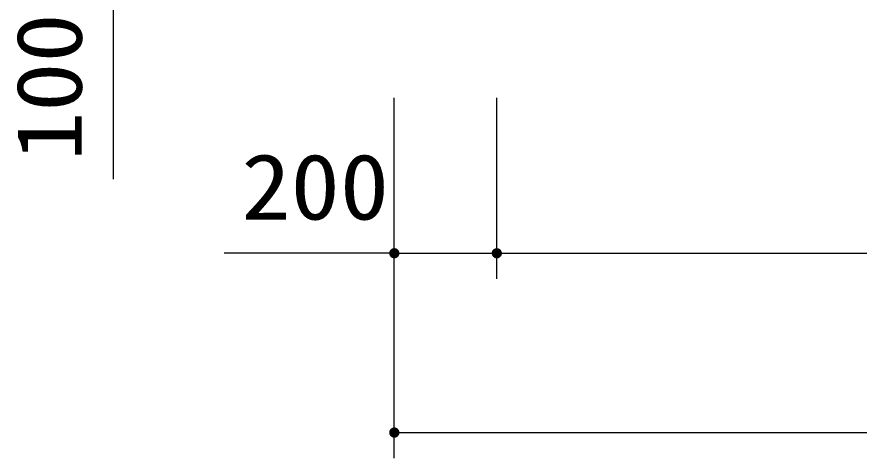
# Model space of a CAD drawing. Units: millimetres, scale not verified. Extents: x -14850 to 14850, y -10500 to 10500.
# Drawn here: x -1648 to -4, y -7046 to -6184 of the extents above; entities that cross this region are included whole.
import ezdxf
from ezdxf.enums import TextEntityAlignment as Align

# ---------------------------------------------------------------- set-up
doc = ezdxf.new("R2010")
doc.units = ezdxf.units.MM
doc.header["$LTSCALE"] = 50
doc.layers.add('0-5_製作', color=5, linetype='Continuous', lineweight=25)
doc.styles.add('ＭＳ ゴシック', font='')
doc.styles.get('ＭＳ ゴシック').set_extended_font_data('MS Gothic')

msp = doc.modelspace()

# ---------------------------------------------------------------- linework, layer by layer
at = {"layer": '0-5_製作', "color": 2}
for p, q in [((-1459.92, -6170.85), (-1459.92, -6500.85)), ((-911.41, -7045.56), (-911.41, -6342.32)), ((-711.42, -6695.56), (-711.42, -6342.32)), ((-911.41, -6645.56), (-1243.42, -6645.56)), ((-911.41, -6645.56), (-711.42, -6645.56)), ((-711.42, -6645.56), (1088.58, -6645.56)), ((-911.41, -6995.56), (1288.59, -6995.56))]:
    msp.add_line(p, q, dxfattribs=at)
at = {"layer": '0-5_製作'}
for points in [[(-921.24, -6643.69), (-911.41, -6635.56), (-911.41, -6645.56)], [(-920.93, -6642.47), (-911.41, -6635.56), (-921.24, -6643.69)], [(-920.46, -6641.3), (-911.41, -6635.56), (-920.93, -6642.47)], [(-919.86, -6640.2), (-911.41, -6635.56), (-920.46, -6641.3)], [(-919.12, -6639.19), (-911.41, -6635.56), (-919.86, -6640.2)], [(-918.26, -6638.27), (-911.41, -6635.56), (-919.12, -6639.19)], [(-917.29, -6637.47), (-911.41, -6635.56), (-918.26, -6638.27)], [(-916.23, -6636.8), (-911.41, -6635.56), (-917.29, -6637.47)], [(-915.1, -6636.26), (-911.41, -6635.56), (-916.23, -6636.8)], [(-913.9, -6635.87), (-911.41, -6635.56), (-915.1, -6636.26)], [(-912.67, -6635.64), (-911.41, -6635.56), (-913.9, -6635.87)], [(-911.41, -6635.56), (-901.41, -6645.56), (-911.41, -6645.56)], [(-911.41, -6635.56), (-901.49, -6644.31), (-901.41, -6645.56)], [(-911.41, -6635.56), (-901.73, -6643.07), (-901.49, -6644.31)], [(-911.41, -6635.56), (-902.12, -6641.88), (-901.73, -6643.07)], [(-911.41, -6635.56), (-902.65, -6640.74), (-902.12, -6641.88)], [(-911.41, -6635.56), (-903.32, -6639.68), (-902.65, -6640.74)], [(-911.41, -6635.56), (-904.13, -6638.72), (-903.32, -6639.68)], [(-911.41, -6635.56), (-905.04, -6637.86), (-904.13, -6638.72)], [(-911.41, -6635.56), (-906.06, -6637.12), (-905.04, -6637.86)], [(-911.41, -6635.56), (-907.16, -6636.51), (-906.06, -6637.12)], [(-911.41, -6635.56), (-908.32, -6636.05), (-907.16, -6636.51)], [(-911.41, -6635.56), (-909.54, -6635.74), (-908.32, -6636.05)], [(-910.79, -6635.58), (-909.54, -6635.74), (-911.41, -6635.56)], [(-721.24, -6643.69), (-711.42, -6635.56), (-711.42, -6645.56)], [(-720.93, -6642.47), (-711.42, -6635.56), (-721.24, -6643.69)], [(-720.46, -6641.3), (-711.42, -6635.56), (-720.93, -6642.47)], [(-719.86, -6640.2), (-711.42, -6635.56), (-720.46, -6641.3)], [(-719.12, -6639.19), (-711.42, -6635.56), (-719.86, -6640.2)], [(-718.26, -6638.27), (-711.42, -6635.56), (-719.12, -6639.19)], [(-717.29, -6637.47), (-711.42, -6635.56), (-718.26, -6638.27)], [(-716.23, -6636.8), (-711.42, -6635.56), (-717.29, -6637.47)], [(-715.1, -6636.26), (-711.42, -6635.56), (-716.23, -6636.8)], [(-713.9, -6635.87), (-711.42, -6635.56), (-715.1, -6636.26)], [(-712.67, -6635.64), (-711.42, -6635.56), (-713.9, -6635.87)], [(-711.42, -6635.56), (-701.42, -6645.56), (-711.42, -6645.56)], [(-711.42, -6635.56), (-701.49, -6644.31), (-701.42, -6645.56)], [(-711.42, -6635.56), (-701.73, -6643.07), (-701.49, -6644.31)], [(-711.42, -6635.56), (-702.12, -6641.88), (-701.73, -6643.07)], [(-711.42, -6635.56), (-702.65, -6640.74), (-702.12, -6641.88)], [(-711.42, -6635.56), (-703.33, -6639.68), (-702.65, -6640.74)], [(-711.42, -6635.56), (-704.13, -6638.72), (-703.33, -6639.68)], [(-711.42, -6635.56), (-705.04, -6637.86), (-704.13, -6638.72)], [(-711.42, -6635.56), (-706.06, -6637.12), (-705.04, -6637.86)], [(-711.42, -6635.56), (-707.16, -6636.51), (-706.06, -6637.12)], [(-711.42, -6635.56), (-708.33, -6636.05), (-707.16, -6636.51)], [(-711.42, -6635.56), (-709.54, -6635.74), (-708.33, -6636.05)], [(-710.79, -6635.58), (-709.54, -6635.74), (-711.42, -6635.56)], [(-921.4, -6644.93), (-911.41, -6645.56), (-921.41, -6645.56)], [(-921.41, -6645.56), (-911.41, -6645.56), (-921.34, -6646.81)], [(-921.24, -6643.69), (-911.41, -6645.56), (-921.4, -6644.93)], [(-921.34, -6646.81), (-911.41, -6645.56), (-921.1, -6648.05)], [(-921.1, -6648.05), (-911.41, -6645.56), (-920.71, -6649.24)], [(-920.71, -6649.24), (-911.41, -6645.56), (-920.18, -6650.38)], [(-920.18, -6650.38), (-911.41, -6645.56), (-919.51, -6651.44)], [(-919.51, -6651.44), (-911.41, -6645.56), (-918.7, -6652.41)], [(-918.7, -6652.41), (-911.41, -6645.56), (-917.79, -6653.27)], [(-917.79, -6653.27), (-911.41, -6645.56), (-916.77, -6654)], [(-916.77, -6654), (-911.41, -6645.56), (-915.67, -6654.61)], [(-915.67, -6654.61), (-911.41, -6645.56), (-914.51, -6655.07)], [(-914.51, -6655.07), (-911.41, -6645.56), (-911.41, -6655.56)], [(-914.51, -6655.07), (-912.04, -6655.54), (-913.29, -6655.38)], [(-914.51, -6655.07), (-911.41, -6655.56), (-912.04, -6655.54)], [(-911.41, -6645.56), (-910.16, -6655.48), (-911.41, -6655.56)], [(-911.41, -6645.56), (-908.93, -6655.25), (-910.16, -6655.48)], [(-911.41, -6645.56), (-907.73, -6654.86), (-908.93, -6655.25)], [(-911.41, -6645.56), (-906.6, -6654.32), (-907.73, -6654.86)], [(-911.41, -6645.56), (-905.54, -6653.65), (-906.6, -6654.32)], [(-911.41, -6645.56), (-904.57, -6652.85), (-905.54, -6653.65)], [(-911.41, -6645.56), (-903.71, -6651.94), (-904.57, -6652.85)], [(-911.41, -6645.56), (-902.97, -6650.92), (-903.71, -6651.94)], [(-911.41, -6645.56), (-902.37, -6649.82), (-902.97, -6650.92)], [(-911.41, -6645.56), (-901.9, -6648.65), (-902.37, -6649.82)], [(-911.41, -6645.56), (-901.59, -6647.43), (-901.9, -6648.65)], [(-911.41, -6645.56), (-901.43, -6646.19), (-901.59, -6647.43)], [(-901.41, -6645.56), (-901.43, -6646.19), (-911.41, -6645.56)], [(-721.4, -6644.93), (-711.42, -6645.56), (-721.42, -6645.56)], [(-721.42, -6645.56), (-711.42, -6645.56), (-721.34, -6646.81)], [(-721.24, -6643.69), (-711.42, -6645.56), (-721.4, -6644.93)], [(-721.34, -6646.81), (-711.42, -6645.56), (-721.1, -6648.05)], [(-721.1, -6648.05), (-711.42, -6645.56), (-720.71, -6649.24)], [(-720.71, -6649.24), (-711.42, -6645.56), (-720.18, -6650.38)], [(-720.18, -6650.38), (-711.42, -6645.56), (-719.51, -6651.44)], [(-719.51, -6651.44), (-711.42, -6645.56), (-718.71, -6652.41)], [(-718.71, -6652.41), (-711.42, -6645.56), (-717.79, -6653.27)], [(-717.79, -6653.27), (-711.42, -6645.56), (-716.77, -6654)], [(-716.77, -6654), (-711.42, -6645.56), (-715.67, -6654.61)], [(-715.67, -6654.61), (-711.42, -6645.56), (-714.51, -6655.07)], [(-714.51, -6655.07), (-711.42, -6645.56), (-711.42, -6655.56)], [(-714.51, -6655.07), (-711.42, -6655.56), (-713.29, -6655.38)], [(-713.29, -6655.38), (-711.42, -6655.56), (-712.04, -6655.54)], [(-711.42, -6645.56), (-710.16, -6655.48), (-711.42, -6655.56)], [(-711.42, -6645.56), (-708.93, -6655.25), (-710.16, -6655.48)], [(-711.42, -6645.56), (-707.73, -6654.86), (-708.93, -6655.25)], [(-711.42, -6645.56), (-706.6, -6654.32), (-707.73, -6654.86)], [(-711.42, -6645.56), (-705.54, -6653.65), (-706.6, -6654.32)], [(-711.42, -6645.56), (-704.57, -6652.85), (-705.54, -6653.65)], [(-711.42, -6645.56), (-703.71, -6651.94), (-704.57, -6652.85)], [(-711.42, -6645.56), (-702.97, -6650.92), (-703.71, -6651.94)], [(-711.42, -6645.56), (-702.37, -6649.82), (-702.97, -6650.92)], [(-711.42, -6645.56), (-701.9, -6648.65), (-702.37, -6649.82)], [(-711.42, -6645.56), (-701.59, -6647.43), (-701.9, -6648.65)], [(-711.42, -6645.56), (-701.44, -6646.19), (-701.59, -6647.43)], [(-701.42, -6645.56), (-701.44, -6646.19), (-711.42, -6645.56)], [(-921.24, -6993.69), (-911.41, -6985.56), (-911.41, -6995.56)], [(-920.93, -6992.47), (-911.41, -6985.56), (-921.24, -6993.69)], [(-920.46, -6991.3), (-911.41, -6985.56), (-920.93, -6992.47)], [(-919.86, -6990.2), (-911.41, -6985.56), (-920.46, -6991.3)], [(-919.12, -6989.19), (-911.41, -6985.56), (-919.86, -6990.2)], [(-918.26, -6988.27), (-911.41, -6985.56), (-919.12, -6989.19)], [(-917.29, -6987.47), (-911.41, -6985.56), (-918.26, -6988.27)], [(-916.23, -6986.8), (-911.41, -6985.56), (-917.29, -6987.47)], [(-915.1, -6986.26), (-911.41, -6985.56), (-916.23, -6986.8)], [(-913.9, -6985.87), (-911.41, -6985.56), (-915.1, -6986.26)], [(-912.67, -6985.64), (-911.41, -6985.56), (-913.9, -6985.87)], [(-911.41, -6985.56), (-901.41, -6995.56), (-911.41, -6995.56)], [(-911.41, -6985.56), (-901.49, -6994.31), (-901.41, -6995.56)], [(-911.41, -6985.56), (-901.73, -6993.07), (-901.49, -6994.31)], [(-911.41, -6985.56), (-902.12, -6991.88), (-901.73, -6993.07)], [(-911.41, -6985.56), (-902.65, -6990.74), (-902.12, -6991.88)], [(-911.41, -6985.56), (-903.32, -6989.68), (-902.65, -6990.74)], [(-911.41, -6985.56), (-904.13, -6988.72), (-903.32, -6989.68)], [(-911.41, -6985.56), (-905.04, -6987.86), (-904.13, -6988.72)], [(-911.41, -6985.56), (-906.06, -6987.12), (-905.04, -6987.86)], [(-911.41, -6985.56), (-907.16, -6986.51), (-906.06, -6987.12)], [(-911.41, -6985.56), (-908.32, -6986.05), (-907.16, -6986.51)], [(-911.41, -6985.56), (-909.54, -6985.74), (-908.32, -6986.05)], [(-910.79, -6985.58), (-909.54, -6985.74), (-911.41, -6985.56)], [(-921.4, -6994.93), (-911.41, -6995.56), (-921.41, -6995.56)], [(-921.41, -6995.56), (-911.41, -6995.56), (-921.34, -6996.81)], [(-921.24, -6993.69), (-911.41, -6995.56), (-921.4, -6994.93)], [(-921.34, -6996.81), (-911.41, -6995.56), (-921.1, -6998.05)], [(-921.1, -6998.05), (-911.41, -6995.56), (-920.71, -6999.24)], [(-920.71, -6999.24), (-911.41, -6995.56), (-920.18, -7000.38)], [(-920.18, -7000.38), (-911.41, -6995.56), (-919.51, -7001.44)], [(-919.51, -7001.44), (-911.41, -6995.56), (-918.7, -7002.41)], [(-918.7, -7002.41), (-911.41, -6995.56), (-917.79, -7003.27)], [(-917.79, -7003.27), (-911.41, -6995.56), (-916.77, -7004)], [(-916.77, -7004), (-911.41, -6995.56), (-915.67, -7004.61)], [(-915.67, -7004.61), (-911.41, -6995.56), (-914.51, -7005.07)], [(-914.51, -7005.07), (-911.41, -6995.56), (-911.41, -7005.56)], [(-911.41, -6995.56), (-910.16, -7005.48), (-911.41, -7005.56)], [(-911.41, -6995.56), (-908.93, -7005.25), (-910.16, -7005.48)], [(-911.41, -6995.56), (-907.73, -7004.86), (-908.93, -7005.25)], [(-911.41, -6995.56), (-906.6, -7004.32), (-907.73, -7004.86)], [(-911.41, -6995.56), (-905.54, -7003.65), (-906.6, -7004.32)], [(-911.41, -6995.56), (-904.57, -7002.85), (-905.54, -7003.65)], [(-911.41, -6995.56), (-903.71, -7001.94), (-904.57, -7002.85)], [(-911.41, -6995.56), (-902.97, -7000.92), (-903.71, -7001.94)], [(-911.41, -6995.56), (-902.37, -6999.82), (-902.97, -7000.92)], [(-911.41, -6995.56), (-901.9, -6998.65), (-902.37, -6999.82)], [(-911.41, -6995.56), (-901.59, -6997.43), (-901.9, -6998.65)], [(-911.41, -6995.56), (-901.43, -6996.19), (-901.59, -6997.43)], [(-901.41, -6995.56), (-901.43, -6996.19), (-911.41, -6995.56)], [(-914.51, -7005.07), (-912.04, -7005.54), (-913.29, -7005.38)], [(-914.51, -7005.07), (-911.41, -7005.56), (-912.04, -7005.54)]]:
    msp.add_solid(points, dxfattribs=at)

# ---------------------------------------------------------------- texts
at = {"layer": '0-5_製作', "color": 4, "style": 'ＭＳ ゴシック', "width": 1.1}
msp.add_text('100', height=128.4, rotation=90, dxfattribs=at).set_placement((-1482.74, -6465.49), align=Align.BOTTOM_LEFT)
msp.add_text('200', height=128.4, dxfattribs=at).set_placement((-1209.9, -6618.33), align=Align.BOTTOM_LEFT)

doc.saveas('drawing.dxf')
